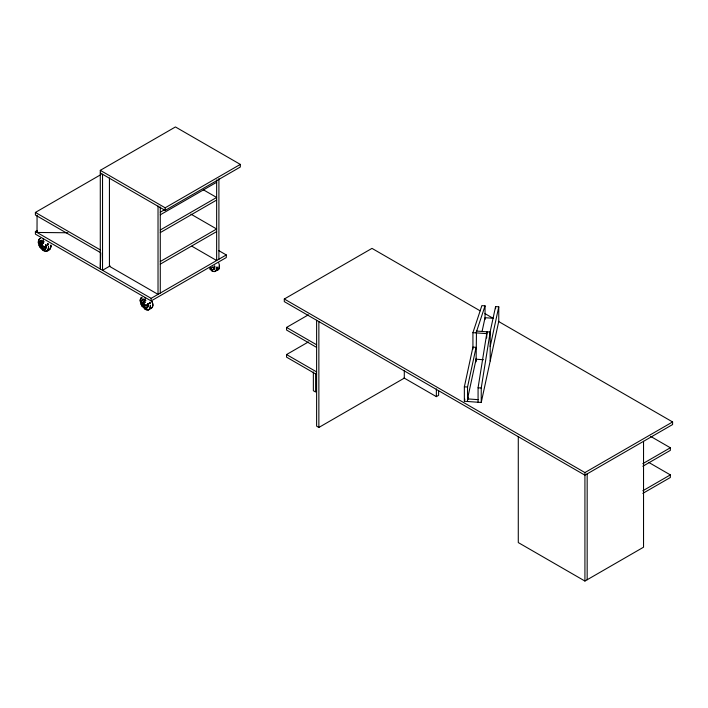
<?xml version="1.0" encoding="UTF-8"?>
<svg xmlns="http://www.w3.org/2000/svg" width="708" height="708" viewBox="0 0 708 708"><rect width="100%" height="100%" fill="white"/><g stroke="black" fill="none" stroke-linecap="round" stroke-linejoin="round"><path stroke-width="1.06" d="M404.295 370.408L404.295 378.125L318.865 427.446L316.618 426.145L316.618 320.273M518.283 436.703L518.283 542.576L584.923 581.047L643.537 547.204L643.537 441.332M67.862 232.764L37.02 232.463L37.073 230.622M100.341 267.075L100.766 252.827M50.25 248.844C44.427 256.677 33.895 242.791 40.409 238.26M140.228 300.67L140.317 299.661L140.547 302.935L142.211 306.431L145.715 309.608L148.37 309.945L151.512 308.201L152.601 306.591L152.76 303.812L152.76 305.927M214.993 271.465L214.179 271.571L218.728 269.182L219.409 265.332L219.409 267.447M50.994 246.216L50.233 248.862L50.914 245.012L50.905 247.242M38.382 241.871L38.471 242.986L38.453 240.782M152.848 304.918L152.494 306.936M219.4 267.562L219.498 266.438M42.038 241.269L42.038 243.065M478.077 402.259L478.077 387.789L487.033 331.822L486.635 338.035M467.528 401.498L467.528 387.037L476.086 347.354L472.926 347.124L464.36 386.807L464.36 401.268L481.236 402.48L481.236 388.019L490.193 332.043L476.484 331.061L476.086 361.815M464.36 401.268L464.829 399.126M476.289 358.301L467.528 398.896L478.077 399.648M482.051 331.592L485.042 317.706L493.485 318.308M467.988 399.365L468.457 397.206M489.573 334.486L495.591 306.599L498.759 306.829L498.759 321.29L481.236 402.48M490.193 346.513L498.759 306.829M219.427 267.527L218.745 269.164L219.17 268.412M41.772 243.888L42.144 245.703M143.609 302.688L143.989 304.502M472.926 349.194L472.926 332.663L481.882 305.617L485.042 305.847L485.042 319.441M476.086 332.884L485.042 305.847M42.524 242.455L43.038 241.729C38.63 242.862 42.684 249.782 45.834 246.561L44.94 246.641M144.37 301.254L144.883 300.528C140.476 301.661 144.529 308.582 147.671 305.36L146.786 305.44M152.512 306.918L152.078 307.661M38.719 239.87L39.152 239.127M143.759 302.466C142.476 303.413 144.105 306.113 145.556 305.334M141.565 297.395L140.299 299.581L140.317 301.776M41.666 243.809C40.595 247.145 45.241 248.181 48.737 243.817M143.503 302.608L143.715 302.475M100.288 268.987L100.288 170.345L175.442 126.953L240.322 164.406L240.322 167.017L165.168 210.409L100.288 172.947M100.288 252.491L35.4 215.037L35.4 212.427L101.04 174.531M218.639 250.535L226.294 254.951L226.294 257.553L151.14 300.944L35.4 234.127L35.4 231.525L37.303 230.427M43.206 245.897L42.268 246.154L41.701 245.446L42.064 244.472L42.63 245.95M46.569 247.835L45.241 248.605L46.117 246.649L45.719 244.676M100.288 170.345L165.168 207.798L240.322 164.406M160.282 212.214L165.061 209.453M160.282 214.816L216.648 182.275M160.282 230.003L216.648 197.461L203.311 189.762M160.282 232.605L216.648 200.063M110.147 265.889L102.536 270.288L102.536 174.248M160.282 261.535L216.648 228.994L190.921 214.135M160.282 264.137L216.648 231.596M35.4 231.525L151.14 298.342L226.294 254.951M145.043 304.697L144.113 304.953L143.547 304.245L143.901 303.272L143.901 304.033M150.583 302.617L145.193 305.511M151.636 302.006L152.158 301.705M148.415 306.635L147.078 307.405L147.857 306.29L147.857 304.493M215.064 268.146L213.736 268.916L214.515 267.81L214.515 266.004M498.352 321.352L672.6 421.95L672.6 424.552L584.923 475.174L284.297 301.617L284.297 299.015L371.983 248.384L480.166 310.847M316.618 347.389L286.554 330.034L286.554 327.432L308.387 314.83M316.618 374.514L286.554 357.151L286.554 354.549L308.387 341.946M403.994 377.957L436.358 396.639L438.615 395.338L438.615 390.931M284.297 299.015L584.923 472.572L672.6 421.95M642.82 463.66L670.343 447.766L670.343 450.368L642.82 466.262M642.82 490.777L670.343 474.891L670.343 477.493L642.82 493.379M39.692 238.738L40.073 238.552M49.02 249.57L49.702 249.251M47.064 250.774L46.675 250.959M141.529 297.537L142.211 297.218M218.197 269.571L217.807 269.757M215.559 271.084L215.17 271.279M150.857 308.369L151.539 308.051M148.91 309.564L148.512 309.759M214.329 266.881L211.497 267.544M40.975 241.224L42.33 241.101L43.887 242.003M142.821 300.015L144.167 299.9L145.733 300.803M43.666 246.543L42.409 246.039M46.498 251.145L44.816 251.145M148.344 309.945L146.653 309.945M472.926 332.663L486.635 333.645M476.086 359.213L483.475 359.744M464.36 386.807L467.528 387.037M478.077 387.789L481.236 388.019M45.728 247.658L46.454 247.729M213.347 271.456L214.223 271.571L212.373 271.12L209.648 268.969M145.149 305.378L144.255 304.829M484.953 313.609L492.609 318.034M650.617 436.376L670.343 447.766M648.74 462.413L670.343 474.891M191.877 246.216L216.648 260.517L216.648 179.938M211.603 268.978L209.975 267.536M211.418 270.544L212.338 271.076M286.554 327.432L316.618 344.787M286.554 354.549L316.618 371.904M35.4 212.427L100.288 249.889M43.108 241.118L43.958 241.738M144.954 299.918L145.813 300.546M43.108 248.667L40.807 246.242L39.86 243.039M144.954 307.458L142.653 305.033L141.697 301.838M42.861 248.765L44.02 249.366L45.728 249.145L43.108 248.977L41.002 246.924L39.71 244.003L40.152 241.012L39.692 243.605L40.657 246.322M42.914 250.234L43.843 250.765M144.759 309.024L145.68 309.564M212.666 267.075L213.444 267.642M42.869 248.774L40.082 245.127M43.56 243.455L42.878 243.402L43.347 238.684M210.108 267.943L212.515 269.686L214.232 269.456L212.011 269.456L209.842 267.73M145.556 302.422L144.724 302.201L145.193 297.484M141.919 305.953L142.211 306.414M40.073 247.154L40.374 247.623M141.529 305.307L140.981 304.139M39.692 246.508L39.135 245.34M149.406 302.343L149.99 303.856L149.627 302.909M47.56 243.543L48.144 245.065L47.781 244.11M218.763 262.978L219.427 265.35M152.114 301.458L152.778 303.829M147.795 303.449L148.238 305.591M45.958 244.649L46.277 245.764M141.538 302.387C141.936 305.051 144.034 308.493 147.096 308.175C146.892 308.688 141.989 306.564 141.927 303.927L142.503 305.121L141.432 301.679L142.503 299.21L141.697 300.316L141.538 302.404M214.781 266.066L214.887 267.128M46.285 245.747L46.392 246.809M587.171 473.873L587.171 579.746M584.923 472.572L584.923 581.047M495.591 306.599L495.591 308.67M490.193 332.043L490.193 360.974M436.358 388.922L436.358 396.639M318.865 321.574L318.865 427.446M315.618 373.266L315.618 392.011L313.361 390.71L313.361 371.966M218.905 178.637L218.905 259.216M165.168 207.798L165.168 210.409M160.282 206.957L160.282 293.068M158.026 206.055L158.026 294.369L109.43 266.305L109.43 177.991M151.14 298.342L151.14 300.944M37.073 215.232L37.02 232.463M48.551 247.959L47.179 250.844L48.348 249.181L48.489 246.561L48.551 247.959M150.397 306.759L149.061 309.617L150.193 307.98L150.326 305.36L150.397 306.759M217.046 268.279L215.71 271.129L216.843 269.5L216.984 266.881L217.046 268.279M140.565 298.67L140.998 297.926L140.582 298.652M40.551 240.508L40.082 240.941L40.551 240.508M40.621 240.596L41.56 240.348L40.621 240.596M142.458 299.396L143.397 299.148L142.458 299.396M49.587 249.455L47.631 249.809L49.587 249.455M218.091 269.775L216.135 270.129L218.091 269.775M151.432 308.254L149.477 308.608L151.432 308.254"/></g></svg>
